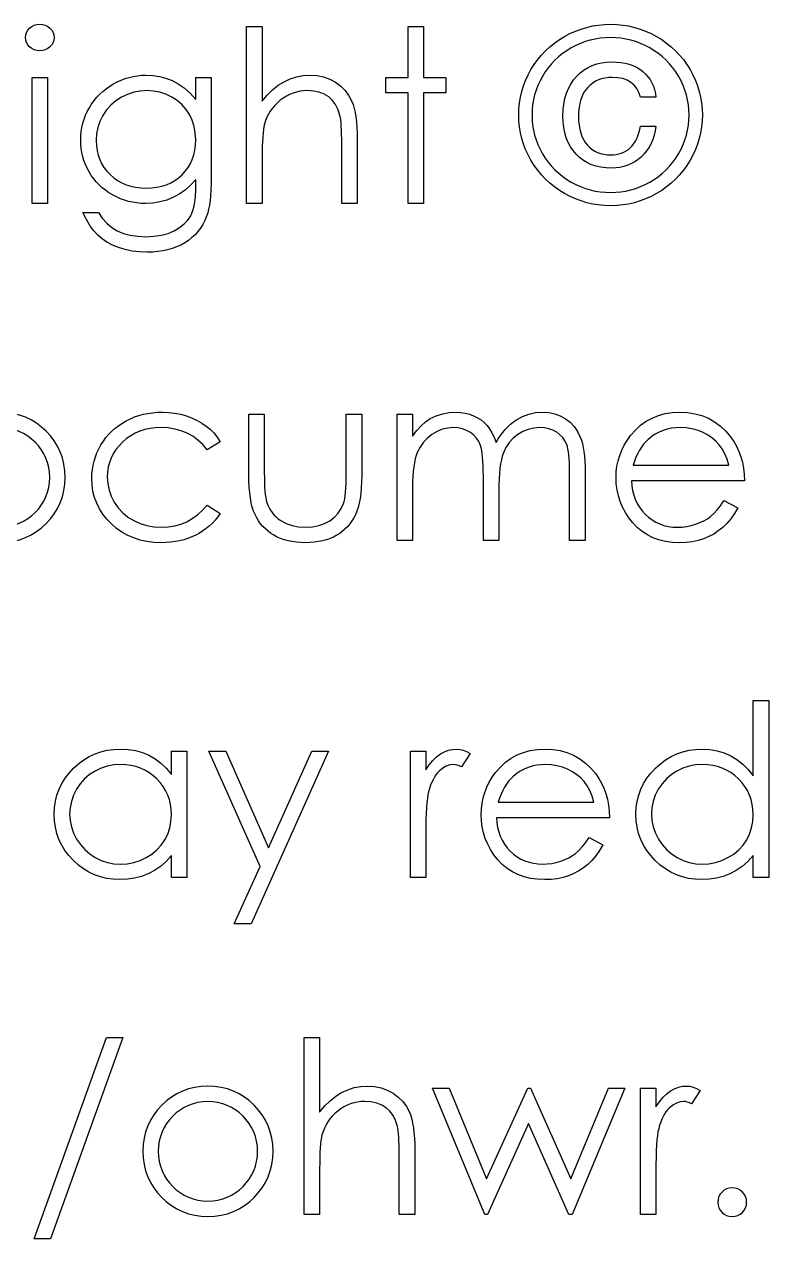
# Model space of a CAD drawing. Header units: millimetres. Extents: x -53 to 240, y 0 to 133.
# Drawn here: x -38.91 to -23.81, y 108.33 to 132.96 of the extents above; entities that cross this region are included whole.
import ezdxf

# ---------------------------------------------------------------- set-up
doc = ezdxf.new("R2010")
doc.units = ezdxf.units.MM

msp = doc.modelspace()

# ---------------------------------------------------------------- linework, layer by layer
at = {"color": 7, "linetype": 'Continuous', "flags": 128}
for points in [[(-38.593, 132.959), (-38.534, 132.954), (-38.481, 132.939), (-38.431, 132.914), (-38.386, 132.88), (-38.348, 132.838), (-38.321, 132.792), (-38.305, 132.742), (-38.3, 132.688), (-38.3, 132.688), (-38.305, 132.636), (-38.321, 132.587), (-38.348, 132.541), (-38.386, 132.5), (-38.431, 132.465), (-38.481, 132.44), (-38.534, 132.425), (-38.593, 132.42), (-38.593, 132.42), (-38.65, 132.425), (-38.703, 132.44), (-38.753, 132.465), (-38.797, 132.5), (-38.835, 132.541), (-38.861, 132.587), (-38.877, 132.636), (-38.883, 132.688), (-38.883, 132.688), (-38.877, 132.742), (-38.861, 132.792), (-38.835, 132.838), (-38.797, 132.88), (-38.753, 132.914), (-38.703, 132.939), (-38.65, 132.954), (-38.593, 132.959)], [(-34.396, 132.914), (-34.082, 132.914), (-34.082, 132.914), (-34.082, 131.399), (-34.082, 131.399), (-33.978, 131.523), (-33.869, 131.63), (-33.755, 131.721), (-33.636, 131.795), (-33.512, 131.853), (-33.382, 131.894), (-33.248, 131.918), (-33.109, 131.927), (-33.109, 131.927), (-32.967, 131.918), (-32.834, 131.891), (-32.709, 131.846), (-32.592, 131.782), (-32.487, 131.704), (-32.396, 131.613), (-32.32, 131.51), (-32.259, 131.394), (-32.234, 131.329), (-32.212, 131.254), (-32.194, 131.172), (-32.179, 131.081), (-32.168, 130.981), (-32.159, 130.873), (-32.154, 130.756), (-32.152, 130.63), (-32.152, 130.63), (-32.152, 129.324), (-32.152, 129.324), (-32.466, 129.324), (-32.466, 129.324), (-32.466, 130.527), (-32.466, 130.527), (-32.467, 130.632), (-32.468, 130.727), (-32.471, 130.813), (-32.475, 130.891), (-32.48, 130.959), (-32.487, 131.018), (-32.494, 131.069), (-32.503, 131.109), (-32.503, 131.109), (-32.541, 131.227), (-32.591, 131.33), (-32.654, 131.416), (-32.731, 131.487), (-32.82, 131.542), (-32.921, 131.581), (-33.036, 131.605), (-33.164, 131.613), (-33.164, 131.613), (-33.24, 131.61), (-33.313, 131.601), (-33.385, 131.585), (-33.455, 131.564), (-33.523, 131.536), (-33.588, 131.503), (-33.652, 131.463), (-33.714, 131.418), (-33.772, 131.367), (-33.824, 131.315), (-33.872, 131.259), (-33.915, 131.2), (-33.952, 131.138), (-33.984, 131.074), (-34.012, 131.006), (-34.033, 130.935), (-34.033, 130.935), (-34.045, 130.884), (-34.054, 130.823), (-34.063, 130.752), (-34.07, 130.671), (-34.075, 130.581), (-34.079, 130.48), (-34.081, 130.37), (-34.082, 130.249), (-34.082, 130.249), (-34.082, 129.324), (-34.082, 129.324), (-34.396, 129.324), (-34.396, 129.324), (-34.396, 132.914)], [(-31.12, 132.914), (-30.806, 132.914), (-30.806, 132.914), (-30.806, 131.882), (-30.806, 131.882), (-30.357, 131.882), (-30.357, 131.882), (-30.357, 131.568), (-30.357, 131.568), (-30.806, 131.568), (-30.806, 131.568), (-30.806, 129.324), (-30.806, 129.324), (-31.12, 129.324), (-31.12, 129.324), (-31.12, 131.568), (-31.12, 131.568), (-31.569, 131.568), (-31.569, 131.568), (-31.569, 131.882), (-31.569, 131.882), (-31.12, 131.882), (-31.12, 131.882), (-31.12, 132.914)], [(-25.152, 131.121), (-25.156, 130.998), (-25.168, 130.877), (-25.187, 130.759), (-25.215, 130.642), (-25.25, 130.529), (-25.292, 130.417), (-25.343, 130.307), (-25.401, 130.2), (-25.466, 130.096), (-25.537, 129.999), (-25.614, 129.906), (-25.696, 129.819), (-25.784, 129.738), (-25.878, 129.662), (-25.977, 129.591), (-26.083, 129.527), (-26.192, 129.469), (-26.303, 129.419), (-26.416, 129.376), (-26.531, 129.341), (-26.649, 129.314), (-26.768, 129.295), (-26.89, 129.284), (-27.013, 129.279), (-27.013, 129.279), (-27.136, 129.284), (-27.258, 129.295), (-27.378, 129.314), (-27.495, 129.341), (-27.61, 129.376), (-27.724, 129.419), (-27.835, 129.469), (-27.945, 129.527), (-28.051, 129.591), (-28.15, 129.662), (-28.244, 129.738), (-28.332, 129.819), (-28.415, 129.906), (-28.492, 129.999), (-28.562, 130.097), (-28.628, 130.201), (-28.686, 130.309), (-28.736, 130.418), (-28.779, 130.53), (-28.814, 130.644), (-28.841, 130.76), (-28.861, 130.878), (-28.872, 130.999), (-28.877, 131.121), (-28.877, 131.121), (-28.872, 131.243), (-28.861, 131.363), (-28.841, 131.481), (-28.814, 131.597), (-28.779, 131.711), (-28.736, 131.822), (-28.686, 131.932), (-28.628, 132.04), (-28.562, 132.144), (-28.492, 132.242), (-28.415, 132.334), (-28.332, 132.421), (-28.245, 132.502), (-28.151, 132.578), (-28.051, 132.648), (-27.946, 132.712), (-27.837, 132.77), (-27.725, 132.82), (-27.612, 132.863), (-27.497, 132.897), (-27.379, 132.925), (-27.259, 132.943), (-27.137, 132.955), (-27.013, 132.959), (-27.013, 132.959), (-26.89, 132.955), (-26.768, 132.943), (-26.649, 132.925), (-26.531, 132.897), (-26.416, 132.863), (-26.303, 132.82), (-26.192, 132.77), (-26.083, 132.712), (-25.977, 132.648), (-25.878, 132.578), (-25.784, 132.502), (-25.696, 132.421), (-25.614, 132.334), (-25.537, 132.242), (-25.466, 132.144), (-25.401, 132.04), (-25.343, 131.932), (-25.292, 131.822), (-25.25, 131.711), (-25.215, 131.597), (-25.187, 131.481), (-25.168, 131.363), (-25.156, 131.243), (-25.152, 131.121)], [(-25.421, 131.119), (-25.425, 131.224), (-25.435, 131.327), (-25.452, 131.428), (-25.475, 131.527), (-25.505, 131.624), (-25.541, 131.719), (-25.585, 131.813), (-25.635, 131.904), (-25.69, 131.993), (-25.751, 132.076), (-25.816, 132.155), (-25.887, 132.23), (-25.962, 132.299), (-26.042, 132.364), (-26.127, 132.423), (-26.217, 132.479), (-26.31, 132.528), (-26.406, 132.571), (-26.503, 132.607), (-26.601, 132.637), (-26.702, 132.66), (-26.805, 132.676), (-26.909, 132.686), (-27.016, 132.69), (-27.016, 132.69), (-27.122, 132.686), (-27.225, 132.676), (-27.328, 132.66), (-27.428, 132.637), (-27.526, 132.607), (-27.623, 132.571), (-27.718, 132.528), (-27.812, 132.479), (-27.901, 132.423), (-27.987, 132.364), (-28.067, 132.298), (-28.142, 132.229), (-28.213, 132.155), (-28.278, 132.076), (-28.339, 131.992), (-28.394, 131.903), (-28.444, 131.811), (-28.487, 131.718), (-28.524, 131.623), (-28.554, 131.525), (-28.577, 131.426), (-28.594, 131.326), (-28.604, 131.224), (-28.607, 131.119), (-28.607, 131.119), (-28.604, 131.015), (-28.594, 130.912), (-28.577, 130.811), (-28.554, 130.712), (-28.524, 130.614), (-28.487, 130.518), (-28.444, 130.424), (-28.394, 130.333), (-28.338, 130.244), (-28.278, 130.16), (-28.212, 130.082), (-28.142, 130.007), (-28.066, 129.938), (-27.985, 129.873), (-27.901, 129.813), (-27.81, 129.758), (-27.717, 129.709), (-27.622, 129.666), (-27.524, 129.631), (-27.425, 129.601), (-27.325, 129.578), (-27.223, 129.562), (-27.119, 129.552), (-27.013, 129.549), (-27.013, 129.549), (-26.907, 129.552), (-26.803, 129.562), (-26.701, 129.578), (-26.601, 129.601), (-26.503, 129.631), (-26.406, 129.666), (-26.31, 129.709), (-26.217, 129.758), (-26.127, 129.813), (-26.042, 129.873), (-25.962, 129.938), (-25.887, 130.007), (-25.816, 130.082), (-25.751, 130.16), (-25.69, 130.244), (-25.635, 130.333), (-25.585, 130.424), (-25.541, 130.518), (-25.505, 130.614), (-25.475, 130.712), (-25.452, 130.811), (-25.435, 130.912), (-25.425, 131.015), (-25.421, 131.119)], [(-26.094, 131.478), (-26.409, 131.478), (-26.409, 131.478), (-26.44, 131.573), (-26.482, 131.655), (-26.537, 131.724), (-26.602, 131.781), (-26.679, 131.825), (-26.768, 131.857), (-26.869, 131.876), (-26.981, 131.882), (-26.981, 131.882), (-27.056, 131.878), (-27.128, 131.869), (-27.195, 131.853), (-27.26, 131.832), (-27.32, 131.803), (-27.376, 131.768), (-27.429, 131.727), (-27.478, 131.679), (-27.522, 131.626), (-27.56, 131.566), (-27.592, 131.502), (-27.618, 131.431), (-27.638, 131.354), (-27.653, 131.271), (-27.662, 131.183), (-27.665, 131.089), (-27.665, 131.089), (-27.662, 130.997), (-27.654, 130.91), (-27.64, 130.83), (-27.62, 130.755), (-27.595, 130.684), (-27.563, 130.621), (-27.527, 130.562), (-27.485, 130.51), (-27.438, 130.464), (-27.388, 130.423), (-27.334, 130.389), (-27.277, 130.361), (-27.217, 130.34), (-27.153, 130.324), (-27.086, 130.314), (-27.015, 130.311), (-27.015, 130.311), (-26.955, 130.314), (-26.899, 130.321), (-26.844, 130.332), (-26.792, 130.348), (-26.743, 130.368), (-26.697, 130.394), (-26.653, 130.423), (-26.612, 130.457), (-26.574, 130.496), (-26.54, 130.539), (-26.509, 130.587), (-26.482, 130.64), (-26.458, 130.696), (-26.438, 130.758), (-26.421, 130.824), (-26.409, 130.895), (-26.409, 130.895), (-26.094, 130.895), (-26.094, 130.895), (-26.109, 130.799), (-26.13, 130.71), (-26.157, 130.624), (-26.191, 130.544), (-26.231, 130.469), (-26.277, 130.398), (-26.329, 130.333), (-26.388, 130.273), (-26.452, 130.219), (-26.519, 130.172), (-26.59, 130.133), (-26.665, 130.1), (-26.742, 130.075), (-26.823, 130.057), (-26.908, 130.046), (-26.995, 130.042), (-26.995, 130.042), (-27.105, 130.046), (-27.208, 130.06), (-27.306, 130.082), (-27.399, 130.112), (-27.485, 130.152), (-27.566, 130.199), (-27.641, 130.256), (-27.711, 130.322), (-27.774, 130.396), (-27.828, 130.476), (-27.875, 130.562), (-27.912, 130.656), (-27.941, 130.755), (-27.962, 130.863), (-27.975, 130.976), (-27.979, 131.096), (-27.979, 131.096), (-27.975, 131.222), (-27.962, 131.341), (-27.94, 131.454), (-27.91, 131.559), (-27.87, 131.656), (-27.823, 131.747), (-27.766, 131.83), (-27.701, 131.906), (-27.629, 131.974), (-27.552, 132.033), (-27.47, 132.083), (-27.384, 132.124), (-27.293, 132.155), (-27.198, 132.178), (-27.098, 132.192), (-26.993, 132.196), (-26.993, 132.196), (-26.897, 132.193), (-26.805, 132.184), (-26.718, 132.169), (-26.636, 132.147), (-26.56, 132.12), (-26.489, 132.086), (-26.422, 132.046), (-26.36, 132), (-26.304, 131.95), (-26.255, 131.895), (-26.212, 131.836), (-26.175, 131.773), (-26.146, 131.705), (-26.122, 131.634), (-26.105, 131.558), (-26.094, 131.478)], [(-38.748, 131.882), (-38.434, 131.882), (-38.434, 131.882), (-38.434, 129.324), (-38.434, 129.324), (-38.748, 129.324), (-38.748, 129.324), (-38.748, 131.882)], [(-35.428, 131.882), (-35.114, 131.882), (-35.114, 131.882), (-35.114, 129.852), (-35.114, 129.852), (-35.115, 129.723), (-35.119, 129.602), (-35.127, 129.49), (-35.137, 129.388), (-35.15, 129.294), (-35.166, 129.21), (-35.185, 129.134), (-35.207, 129.068), (-35.207, 129.068), (-35.242, 128.982), (-35.283, 128.902), (-35.329, 128.827), (-35.382, 128.757), (-35.44, 128.692), (-35.504, 128.632), (-35.574, 128.576), (-35.651, 128.526), (-35.731, 128.482), (-35.816, 128.444), (-35.905, 128.411), (-35.999, 128.385), (-36.095, 128.364), (-36.196, 128.349), (-36.301, 128.34), (-36.41, 128.337), (-36.41, 128.337), (-36.569, 128.343), (-36.719, 128.361), (-36.861, 128.39), (-36.995, 128.431), (-37.118, 128.482), (-37.23, 128.541), (-37.329, 128.608), (-37.416, 128.683), (-37.496, 128.771), (-37.573, 128.877), (-37.646, 129.002), (-37.716, 129.145), (-37.716, 129.145), (-37.402, 129.145), (-37.402, 129.145), (-37.323, 129.027), (-37.233, 128.926), (-37.132, 128.841), (-37.02, 128.772), (-36.896, 128.719), (-36.758, 128.681), (-36.606, 128.659), (-36.44, 128.651), (-36.44, 128.651), (-36.276, 128.659), (-36.125, 128.681), (-35.988, 128.719), (-35.864, 128.772), (-35.755, 128.836), (-35.662, 128.909), (-35.587, 128.988), (-35.528, 129.076), (-35.504, 129.126), (-35.484, 129.183), (-35.467, 129.247), (-35.453, 129.319), (-35.442, 129.399), (-35.434, 129.486), (-35.429, 129.58), (-35.428, 129.682), (-35.428, 129.682), (-35.428, 129.814), (-35.428, 129.814), (-35.526, 129.703), (-35.634, 129.605), (-35.752, 129.521), (-35.881, 129.451), (-36.017, 129.395), (-36.158, 129.356), (-36.301, 129.332), (-36.45, 129.324), (-36.45, 129.324), (-36.538, 129.327), (-36.624, 129.336), (-36.709, 129.349), (-36.792, 129.368), (-36.874, 129.392), (-36.955, 129.422), (-37.035, 129.458), (-37.113, 129.498), (-37.188, 129.544), (-37.258, 129.593), (-37.325, 129.645), (-37.387, 129.702), (-37.445, 129.763), (-37.498, 129.826), (-37.547, 129.894), (-37.592, 129.966), (-37.631, 130.04), (-37.666, 130.117), (-37.695, 130.194), (-37.719, 130.274), (-37.737, 130.356), (-37.751, 130.439), (-37.758, 130.525), (-37.761, 130.612), (-37.761, 130.612), (-37.758, 130.698), (-37.75, 130.785), (-37.737, 130.869), (-37.717, 130.952), (-37.692, 131.033), (-37.662, 131.113), (-37.627, 131.191), (-37.585, 131.268), (-37.539, 131.342), (-37.488, 131.412), (-37.434, 131.478), (-37.375, 131.541), (-37.312, 131.599), (-37.244, 131.653), (-37.173, 131.703), (-37.097, 131.749), (-37.019, 131.791), (-36.939, 131.827), (-36.859, 131.857), (-36.777, 131.883), (-36.695, 131.902), (-36.611, 131.916), (-36.526, 131.924), (-36.44, 131.927), (-36.44, 131.927), (-36.299, 131.92), (-36.163, 131.9), (-36.032, 131.866), (-35.906, 131.818), (-35.783, 131.754), (-35.662, 131.668), (-35.544, 131.562), (-35.428, 131.435), (-35.428, 131.435), (-35.428, 131.882)], [(-36.415, 131.613), (-36.552, 131.604), (-36.685, 131.579), (-36.812, 131.538), (-36.935, 131.479), (-37.048, 131.406), (-37.148, 131.32), (-37.236, 131.221), (-37.311, 131.109), (-37.371, 130.989), (-37.413, 130.864), (-37.439, 130.734), (-37.447, 130.599), (-37.447, 130.599), (-37.443, 130.497), (-37.43, 130.4), (-37.407, 130.307), (-37.376, 130.219), (-37.337, 130.135), (-37.289, 130.056), (-37.231, 129.981), (-37.165, 129.91), (-37.092, 129.847), (-37.014, 129.791), (-36.93, 129.745), (-36.841, 129.706), (-36.747, 129.677), (-36.648, 129.655), (-36.543, 129.643), (-36.434, 129.638), (-36.434, 129.638), (-36.323, 129.643), (-36.218, 129.655), (-36.118, 129.676), (-36.024, 129.706), (-35.936, 129.744), (-35.853, 129.791), (-35.776, 129.845), (-35.704, 129.908), (-35.64, 129.978), (-35.583, 130.054), (-35.536, 130.135), (-35.497, 130.22), (-35.466, 130.311), (-35.445, 130.408), (-35.432, 130.51), (-35.428, 130.617), (-35.428, 130.617), (-35.436, 130.757), (-35.459, 130.888), (-35.499, 131.012), (-35.555, 131.128), (-35.625, 131.234), (-35.708, 131.329), (-35.804, 131.412), (-35.914, 131.482), (-36.033, 131.539), (-36.156, 131.581), (-36.283, 131.604), (-36.415, 131.613)], [(-34.934, 124.494), (-35.197, 124.331), (-35.197, 124.331), (-35.286, 124.436), (-35.384, 124.527), (-35.488, 124.604), (-35.6, 124.667), (-35.721, 124.716), (-35.849, 124.751), (-35.985, 124.772), (-36.128, 124.779), (-36.128, 124.779), (-36.243, 124.775), (-36.354, 124.761), (-36.459, 124.738), (-36.559, 124.707), (-36.655, 124.665), (-36.745, 124.615), (-36.831, 124.556), (-36.911, 124.487), (-36.984, 124.412), (-37.047, 124.333), (-37.101, 124.25), (-37.145, 124.163), (-37.179, 124.073), (-37.203, 123.978), (-37.218, 123.879), (-37.223, 123.777), (-37.223, 123.777), (-37.214, 123.643), (-37.187, 123.513), (-37.142, 123.387), (-37.08, 123.265), (-37.001, 123.152), (-36.909, 123.052), (-36.805, 122.966), (-36.686, 122.893), (-36.557, 122.835), (-36.421, 122.793), (-36.278, 122.769), (-36.126, 122.76), (-36.126, 122.76), (-35.987, 122.767), (-35.855, 122.788), (-35.729, 122.823), (-35.609, 122.872), (-35.497, 122.935), (-35.391, 123.013), (-35.29, 123.104), (-35.197, 123.209), (-35.197, 123.209), (-34.934, 123.036), (-34.934, 123.036), (-34.982, 122.968), (-35.034, 122.904), (-35.09, 122.844), (-35.149, 122.788), (-35.213, 122.735), (-35.281, 122.687), (-35.352, 122.642), (-35.427, 122.601), (-35.506, 122.565), (-35.587, 122.533), (-35.67, 122.506), (-35.757, 122.485), (-35.846, 122.468), (-35.939, 122.456), (-36.034, 122.448), (-36.131, 122.446), (-36.131, 122.446), (-36.28, 122.452), (-36.421, 122.47), (-36.557, 122.499), (-36.686, 122.541), (-36.808, 122.594), (-36.925, 122.659), (-37.034, 122.736), (-37.137, 122.825), (-37.231, 122.923), (-37.312, 123.026), (-37.38, 123.133), (-37.437, 123.246), (-37.481, 123.365), (-37.512, 123.487), (-37.53, 123.616), (-37.537, 123.749), (-37.537, 123.749), (-37.534, 123.839), (-37.525, 123.928), (-37.511, 124.016), (-37.49, 124.101), (-37.464, 124.186), (-37.432, 124.268), (-37.394, 124.349), (-37.35, 124.428), (-37.301, 124.505), (-37.248, 124.576), (-37.19, 124.644), (-37.128, 124.707), (-37.062, 124.766), (-36.991, 124.821), (-36.916, 124.871), (-36.836, 124.918), (-36.754, 124.959), (-36.668, 124.995), (-36.58, 125.025), (-36.49, 125.049), (-36.397, 125.069), (-36.303, 125.082), (-36.205, 125.091), (-36.105, 125.094), (-36.105, 125.094), (-35.98, 125.089), (-35.856, 125.074), (-35.734, 125.05), (-35.615, 125.016), (-35.501, 124.974), (-35.396, 124.926), (-35.301, 124.872), (-35.214, 124.812), (-35.135, 124.746), (-35.062, 124.671), (-34.995, 124.587), (-34.934, 124.494)], [(-34.351, 125.049), (-34.037, 125.049), (-34.037, 125.049), (-34.037, 123.862), (-34.037, 123.862), (-34.036, 123.758), (-34.034, 123.663), (-34.03, 123.575), (-34.024, 123.496), (-34.017, 123.426), (-34.009, 123.363), (-33.999, 123.31), (-33.987, 123.264), (-33.987, 123.264), (-33.966, 123.208), (-33.941, 123.154), (-33.912, 123.103), (-33.879, 123.055), (-33.841, 123.01), (-33.799, 122.969), (-33.754, 122.931), (-33.703, 122.896), (-33.593, 122.837), (-33.472, 122.794), (-33.342, 122.769), (-33.202, 122.76), (-33.202, 122.76), (-33.062, 122.769), (-32.933, 122.793), (-32.815, 122.835), (-32.708, 122.892), (-32.615, 122.963), (-32.537, 123.045), (-32.475, 123.137), (-32.428, 123.239), (-32.428, 123.239), (-32.417, 123.281), (-32.406, 123.333), (-32.397, 123.395), (-32.389, 123.468), (-32.384, 123.552), (-32.38, 123.645), (-32.377, 123.749), (-32.377, 123.862), (-32.377, 123.862), (-32.377, 125.049), (-32.377, 125.049), (-32.062, 125.049), (-32.062, 125.049), (-32.062, 123.803), (-32.062, 123.803), (-32.065, 123.677), (-32.07, 123.557), (-32.08, 123.446), (-32.094, 123.344), (-32.112, 123.248), (-32.133, 123.162), (-32.159, 123.083), (-32.189, 123.013), (-32.222, 122.948), (-32.259, 122.887), (-32.302, 122.83), (-32.346, 122.776), (-32.396, 122.725), (-32.449, 122.679), (-32.507, 122.635), (-32.569, 122.596), (-32.634, 122.561), (-32.703, 122.53), (-32.777, 122.505), (-32.854, 122.484), (-32.936, 122.467), (-33.022, 122.455), (-33.111, 122.448), (-33.205, 122.446), (-33.205, 122.446), (-33.298, 122.448), (-33.388, 122.455), (-33.473, 122.467), (-33.555, 122.484), (-33.633, 122.505), (-33.707, 122.53), (-33.777, 122.561), (-33.843, 122.596), (-33.904, 122.635), (-33.962, 122.679), (-34.016, 122.726), (-34.066, 122.776), (-34.112, 122.831), (-34.153, 122.889), (-34.191, 122.951), (-34.225, 123.016), (-34.254, 123.088), (-34.28, 123.168), (-34.302, 123.257), (-34.319, 123.353), (-34.333, 123.459), (-34.343, 123.573), (-34.349, 123.695), (-34.351, 123.827), (-34.351, 123.827), (-34.351, 125.049)], [(-31.344, 125.049), (-31.03, 125.049), (-31.03, 125.049), (-31.03, 124.604), (-31.03, 124.604), (-30.943, 124.719), (-30.855, 124.817), (-30.766, 124.899), (-30.676, 124.964), (-30.676, 124.964), (-30.549, 125.021), (-30.418, 125.061), (-30.285, 125.085), (-30.148, 125.094), (-30.148, 125.094), (-30.056, 125.089), (-29.966, 125.075), (-29.878, 125.052), (-29.794, 125.02), (-29.713, 124.98), (-29.641, 124.934), (-29.576, 124.882), (-29.519, 124.824), (-29.468, 124.757), (-29.419, 124.676), (-29.375, 124.583), (-29.334, 124.476), (-29.334, 124.476), (-29.292, 124.549), (-29.247, 124.618), (-29.2, 124.683), (-29.15, 124.742), (-29.097, 124.798), (-29.043, 124.848), (-28.985, 124.894), (-28.925, 124.936), (-28.8, 125.004), (-28.67, 125.054), (-28.536, 125.084), (-28.396, 125.094), (-28.396, 125.094), (-28.268, 125.085), (-28.147, 125.061), (-28.034, 125.019), (-27.929, 124.96), (-27.835, 124.887), (-27.753, 124.801), (-27.684, 124.702), (-27.629, 124.589), (-27.605, 124.526), (-27.586, 124.456), (-27.569, 124.378), (-27.555, 124.292), (-27.544, 124.2), (-27.537, 124.099), (-27.532, 123.991), (-27.53, 123.876), (-27.53, 123.876), (-27.53, 122.491), (-27.53, 122.491), (-27.844, 122.491), (-27.844, 122.491), (-27.844, 123.878), (-27.844, 123.878), (-27.845, 123.976), (-27.848, 124.066), (-27.853, 124.148), (-27.859, 124.223), (-27.868, 124.289), (-27.878, 124.347), (-27.89, 124.397), (-27.904, 124.439), (-27.939, 124.512), (-27.985, 124.578), (-28.041, 124.636), (-28.107, 124.686), (-28.182, 124.727), (-28.265, 124.756), (-28.354, 124.774), (-28.451, 124.779), (-28.451, 124.779), (-28.569, 124.771), (-28.682, 124.744), (-28.791, 124.701), (-28.894, 124.639), (-28.988, 124.563), (-29.068, 124.476), (-29.135, 124.376), (-29.188, 124.266), (-29.21, 124.202), (-29.229, 124.129), (-29.244, 124.047), (-29.257, 123.954), (-29.267, 123.852), (-29.275, 123.74), (-29.279, 123.618), (-29.28, 123.486), (-29.28, 123.486), (-29.28, 122.491), (-29.28, 122.491), (-29.594, 122.491), (-29.594, 122.491), (-29.594, 123.792), (-29.594, 123.792), (-29.595, 123.902), (-29.598, 124.003), (-29.603, 124.095), (-29.609, 124.178), (-29.618, 124.251), (-29.627, 124.315), (-29.639, 124.371), (-29.653, 124.416), (-29.688, 124.495), (-29.733, 124.565), (-29.79, 124.627), (-29.857, 124.68), (-29.933, 124.723), (-30.017, 124.755), (-30.106, 124.773), (-30.203, 124.779), (-30.203, 124.779), (-30.317, 124.771), (-30.427, 124.745), (-30.533, 124.702), (-30.636, 124.643), (-30.73, 124.568), (-30.811, 124.482), (-30.879, 124.385), (-30.934, 124.275), (-30.956, 124.213), (-30.976, 124.144), (-30.993, 124.067), (-31.006, 123.982), (-31.017, 123.89), (-31.024, 123.79), (-31.029, 123.683), (-31.03, 123.567), (-31.03, 123.567), (-31.03, 122.491), (-31.03, 122.491), (-31.344, 122.491), (-31.344, 122.491), (-31.344, 125.049)], [(-24.713, 123.299), (-24.434, 123.152), (-24.434, 123.152), (-24.503, 123.035), (-24.577, 122.93), (-24.655, 122.836), (-24.739, 122.755), (-24.828, 122.684), (-24.922, 122.622), (-25.022, 122.569), (-25.128, 122.525), (-25.239, 122.49), (-25.358, 122.466), (-25.483, 122.451), (-25.616, 122.446), (-25.616, 122.446), (-25.763, 122.452), (-25.902, 122.471), (-26.032, 122.503), (-26.155, 122.547), (-26.268, 122.604), (-26.374, 122.673), (-26.472, 122.755), (-26.561, 122.85), (-26.641, 122.952), (-26.711, 123.058), (-26.769, 123.168), (-26.817, 123.28), (-26.855, 123.396), (-26.881, 123.515), (-26.897, 123.637), (-26.902, 123.763), (-26.902, 123.763), (-26.897, 123.881), (-26.884, 123.996), (-26.861, 124.107), (-26.829, 124.216), (-26.787, 124.321), (-26.737, 124.423), (-26.676, 124.521), (-26.608, 124.617), (-26.608, 124.617), (-26.51, 124.728), (-26.405, 124.826), (-26.292, 124.907), (-26.171, 124.974), (-26.042, 125.026), (-25.905, 125.064), (-25.761, 125.086), (-25.608, 125.094), (-25.608, 125.094), (-25.451, 125.086), (-25.302, 125.062), (-25.161, 125.023), (-25.028, 124.968), (-24.903, 124.897), (-24.787, 124.81), (-24.678, 124.708), (-24.578, 124.59), (-24.578, 124.59), (-24.513, 124.498), (-24.458, 124.402), (-24.41, 124.298), (-24.372, 124.19), (-24.341, 124.077), (-24.319, 123.958), (-24.305, 123.833), (-24.3, 123.703), (-24.3, 123.703), (-26.588, 123.703), (-26.588, 123.703), (-26.582, 123.602), (-26.568, 123.505), (-26.545, 123.413), (-26.514, 123.326), (-26.477, 123.244), (-26.43, 123.166), (-26.376, 123.093), (-26.313, 123.025), (-26.245, 122.963), (-26.172, 122.909), (-26.096, 122.863), (-26.015, 122.826), (-25.931, 122.797), (-25.843, 122.777), (-25.751, 122.764), (-25.655, 122.76), (-25.655, 122.76), (-25.561, 122.764), (-25.469, 122.775), (-25.378, 122.794), (-25.288, 122.82), (-25.202, 122.852), (-25.123, 122.89), (-25.051, 122.932), (-24.985, 122.979), (-24.921, 123.036), (-24.854, 123.109), (-24.785, 123.196), (-24.713, 123.299)], [(-24.614, 124.017), (-24.651, 124.141), (-24.696, 124.251), (-24.749, 124.349), (-24.809, 124.433), (-24.878, 124.507), (-24.958, 124.574), (-25.048, 124.633), (-25.148, 124.684), (-25.255, 124.726), (-25.365, 124.756), (-25.477, 124.774), (-25.592, 124.779), (-25.592, 124.779), (-25.686, 124.776), (-25.777, 124.765), (-25.865, 124.746), (-25.948, 124.72), (-26.029, 124.685), (-26.106, 124.645), (-26.18, 124.596), (-26.251, 124.54), (-26.251, 124.54), (-26.3, 124.493), (-26.345, 124.441), (-26.388, 124.385), (-26.428, 124.322), (-26.464, 124.254), (-26.498, 124.18), (-26.528, 124.101), (-26.555, 124.017), (-26.555, 124.017), (-24.614, 124.017)], [(-23.806, 119.247), (-23.806, 115.658), (-23.806, 115.658), (-24.12, 115.658), (-24.12, 115.658), (-24.12, 116.1), (-24.12, 116.1), (-24.229, 115.982), (-24.343, 115.881), (-24.465, 115.797), (-24.593, 115.73), (-24.727, 115.679), (-24.866, 115.642), (-25.013, 115.62), (-25.165, 115.613), (-25.165, 115.613), (-25.3, 115.619), (-25.431, 115.637), (-25.556, 115.667), (-25.677, 115.71), (-25.792, 115.764), (-25.902, 115.831), (-26.008, 115.909), (-26.108, 116), (-26.2, 116.1), (-26.279, 116.205), (-26.345, 116.315), (-26.401, 116.43), (-26.444, 116.551), (-26.474, 116.676), (-26.492, 116.807), (-26.498, 116.943), (-26.498, 116.943), (-26.492, 117.077), (-26.474, 117.206), (-26.443, 117.329), (-26.399, 117.448), (-26.344, 117.562), (-26.277, 117.671), (-26.197, 117.775), (-26.104, 117.874), (-26.003, 117.964), (-25.897, 118.043), (-25.786, 118.109), (-25.67, 118.163), (-25.548, 118.206), (-25.422, 118.236), (-25.291, 118.254), (-25.155, 118.26), (-25.155, 118.26), (-24.999, 118.252), (-24.85, 118.227), (-24.709, 118.184), (-24.576, 118.125), (-24.45, 118.049), (-24.332, 117.957), (-24.222, 117.847), (-24.12, 117.72), (-24.12, 117.72), (-24.12, 119.247), (-24.12, 119.247), (-23.806, 119.247)], [(-35.607, 118.215), (-35.607, 115.658), (-35.607, 115.658), (-35.921, 115.658), (-35.921, 115.658), (-35.921, 116.1), (-35.921, 116.1), (-36.03, 115.982), (-36.144, 115.881), (-36.266, 115.797), (-36.394, 115.73), (-36.528, 115.679), (-36.667, 115.642), (-36.814, 115.62), (-36.966, 115.613), (-36.966, 115.613), (-37.101, 115.619), (-37.232, 115.637), (-37.357, 115.667), (-37.478, 115.71), (-37.593, 115.764), (-37.704, 115.831), (-37.809, 115.909), (-37.909, 116), (-38.001, 116.1), (-38.08, 116.205), (-38.147, 116.315), (-38.202, 116.43), (-38.245, 116.551), (-38.275, 116.676), (-38.293, 116.807), (-38.3, 116.943), (-38.3, 116.943), (-38.293, 117.077), (-38.275, 117.206), (-38.244, 117.329), (-38.201, 117.448), (-38.145, 117.562), (-38.078, 117.671), (-37.998, 117.775), (-37.906, 117.874), (-37.805, 117.964), (-37.698, 118.043), (-37.587, 118.109), (-37.471, 118.163), (-37.35, 118.206), (-37.223, 118.236), (-37.092, 118.254), (-36.956, 118.26), (-36.956, 118.26), (-36.8, 118.252), (-36.651, 118.229), (-36.51, 118.19), (-36.377, 118.136), (-36.252, 118.065), (-36.133, 117.976), (-36.024, 117.868), (-35.921, 117.742), (-35.921, 117.742), (-35.921, 118.215), (-35.921, 118.215), (-35.607, 118.215)], [(-31.075, 118.215), (-30.761, 118.215), (-30.761, 118.215), (-30.761, 117.839), (-30.761, 117.839), (-30.69, 117.943), (-30.616, 118.031), (-30.541, 118.103), (-30.464, 118.161), (-30.385, 118.204), (-30.303, 118.236), (-30.221, 118.254), (-30.137, 118.26), (-30.137, 118.26), (-30.072, 118.255), (-30.005, 118.238), (-29.935, 118.211), (-29.864, 118.173), (-29.864, 118.173), (-30.036, 117.901), (-30.036, 117.901), (-30.082, 117.92), (-30.124, 117.935), (-30.162, 117.943), (-30.197, 117.946), (-30.197, 117.946), (-30.272, 117.938), (-30.346, 117.912), (-30.418, 117.87), (-30.49, 117.811), (-30.524, 117.776), (-30.556, 117.735), (-30.586, 117.69), (-30.614, 117.64), (-30.64, 117.586), (-30.664, 117.527), (-30.685, 117.463), (-30.705, 117.395), (-30.705, 117.395), (-30.718, 117.334), (-30.73, 117.259), (-30.739, 117.17), (-30.747, 117.067), (-30.753, 116.951), (-30.758, 116.82), (-30.76, 116.676), (-30.761, 116.517), (-30.761, 116.517), (-30.761, 115.658), (-30.761, 115.658), (-31.075, 115.658), (-31.075, 115.658), (-31.075, 118.215)], [(-27.45, 116.465), (-27.171, 116.319), (-27.171, 116.319), (-27.24, 116.202), (-27.314, 116.097), (-27.392, 116.003), (-27.476, 115.921), (-27.565, 115.85), (-27.659, 115.789), (-27.76, 115.735), (-27.865, 115.691), (-27.976, 115.657), (-28.095, 115.632), (-28.22, 115.618), (-28.353, 115.613), (-28.353, 115.613), (-28.5, 115.619), (-28.639, 115.638), (-28.769, 115.67), (-28.892, 115.714), (-29.006, 115.771), (-29.111, 115.84), (-29.21, 115.922), (-29.299, 116.017), (-29.379, 116.119), (-29.448, 116.225), (-29.506, 116.334), (-29.554, 116.447), (-29.592, 116.563), (-29.618, 116.681), (-29.634, 116.804), (-29.639, 116.929), (-29.639, 116.929), (-29.634, 117.047), (-29.621, 117.162), (-29.598, 117.274), (-29.566, 117.382), (-29.524, 117.488), (-29.474, 117.589), (-29.414, 117.688), (-29.345, 117.783), (-29.345, 117.783), (-29.247, 117.895), (-29.142, 117.992), (-29.029, 118.074), (-28.908, 118.141), (-28.779, 118.193), (-28.642, 118.231), (-28.498, 118.252), (-28.345, 118.26), (-28.345, 118.26), (-28.188, 118.252), (-28.039, 118.229), (-27.898, 118.189), (-27.765, 118.135), (-27.64, 118.064), (-27.524, 117.977), (-27.415, 117.875), (-27.315, 117.757), (-27.315, 117.757), (-27.251, 117.665), (-27.195, 117.568), (-27.148, 117.465), (-27.109, 117.357), (-27.078, 117.244), (-27.056, 117.124), (-27.042, 117), (-27.037, 116.869), (-27.037, 116.869), (-29.325, 116.869), (-29.325, 116.869), (-29.319, 116.768), (-29.305, 116.671), (-29.282, 116.58), (-29.252, 116.493), (-29.214, 116.411), (-29.168, 116.333), (-29.113, 116.26), (-29.05, 116.191), (-28.982, 116.129), (-28.909, 116.076), (-28.833, 116.03), (-28.752, 115.993), (-28.668, 115.964), (-28.58, 115.944), (-28.488, 115.931), (-28.392, 115.927), (-28.392, 115.927), (-28.298, 115.93), (-28.206, 115.942), (-28.115, 115.961), (-28.025, 115.986), (-27.939, 116.019), (-27.86, 116.057), (-27.788, 116.099), (-27.722, 116.146), (-27.658, 116.202), (-27.591, 116.275), (-27.522, 116.362), (-27.45, 116.465)], [(-35.159, 118.215), (-34.82, 118.215), (-34.82, 118.215), (-33.954, 116.256), (-33.954, 116.256), (-33.075, 118.215), (-33.075, 118.215), (-32.736, 118.215), (-32.736, 118.215), (-34.306, 114.715), (-34.306, 114.715), (-34.645, 114.715), (-34.645, 114.715), (-34.124, 115.876), (-34.124, 115.876), (-35.159, 118.215)], [(-36.952, 117.946), (-37.089, 117.938), (-37.221, 117.913), (-37.347, 117.872), (-37.469, 117.814), (-37.581, 117.742), (-37.681, 117.656), (-37.77, 117.557), (-37.846, 117.444), (-37.907, 117.323), (-37.95, 117.199), (-37.977, 117.071), (-37.986, 116.94), (-37.986, 116.94), (-37.976, 116.81), (-37.95, 116.682), (-37.906, 116.557), (-37.845, 116.435), (-37.767, 116.322), (-37.679, 116.221), (-37.578, 116.134), (-37.465, 116.061), (-37.344, 116.002), (-37.218, 115.961), (-37.089, 115.935), (-36.955, 115.927), (-36.955, 115.927), (-36.819, 115.935), (-36.686, 115.96), (-36.558, 116.001), (-36.433, 116.059), (-36.318, 116.132), (-36.215, 116.216), (-36.128, 116.312), (-36.055, 116.419), (-35.996, 116.536), (-35.954, 116.661), (-35.93, 116.792), (-35.921, 116.931), (-35.921, 116.931), (-35.926, 117.037), (-35.94, 117.138), (-35.963, 117.236), (-35.996, 117.328), (-36.038, 117.417), (-36.089, 117.501), (-36.149, 117.58), (-36.219, 117.655), (-36.296, 117.723), (-36.376, 117.783), (-36.462, 117.833), (-36.551, 117.873), (-36.645, 117.905), (-36.743, 117.928), (-36.845, 117.942), (-36.952, 117.946)], [(-27.351, 117.183), (-27.388, 117.307), (-27.434, 117.418), (-27.486, 117.516), (-27.547, 117.6), (-27.615, 117.674), (-27.695, 117.741), (-27.785, 117.8), (-27.885, 117.851), (-27.992, 117.893), (-28.102, 117.922), (-28.214, 117.94), (-28.329, 117.946), (-28.329, 117.946), (-28.423, 117.943), (-28.514, 117.931), (-28.602, 117.912), (-28.685, 117.887), (-28.766, 117.852), (-28.844, 117.811), (-28.917, 117.762), (-28.988, 117.706), (-28.988, 117.706), (-29.037, 117.66), (-29.083, 117.608), (-29.125, 117.551), (-29.165, 117.489), (-29.201, 117.42), (-29.235, 117.347), (-29.265, 117.268), (-29.292, 117.183), (-29.292, 117.183), (-27.351, 117.183)], [(-25.151, 117.946), (-25.288, 117.938), (-25.42, 117.913), (-25.546, 117.872), (-25.668, 117.814), (-25.78, 117.742), (-25.88, 117.656), (-25.968, 117.557), (-26.045, 117.444), (-26.106, 117.323), (-26.149, 117.199), (-26.176, 117.071), (-26.184, 116.94), (-26.184, 116.94), (-26.175, 116.81), (-26.149, 116.682), (-26.105, 116.557), (-26.043, 116.435), (-25.966, 116.322), (-25.878, 116.221), (-25.777, 116.134), (-25.664, 116.061), (-25.543, 116.002), (-25.417, 115.961), (-25.287, 115.935), (-25.154, 115.927), (-25.154, 115.927), (-25.018, 115.935), (-24.885, 115.96), (-24.757, 116.001), (-24.632, 116.059), (-24.516, 116.132), (-24.414, 116.216), (-24.327, 116.312), (-24.253, 116.419), (-24.195, 116.536), (-24.153, 116.661), (-24.129, 116.792), (-24.12, 116.931), (-24.12, 116.931), (-24.125, 117.037), (-24.139, 117.138), (-24.162, 117.236), (-24.194, 117.328), (-24.237, 117.417), (-24.288, 117.501), (-24.348, 117.58), (-24.418, 117.655), (-24.495, 117.723), (-24.575, 117.783), (-24.661, 117.833), (-24.75, 117.873), (-24.844, 117.905), (-24.942, 117.928), (-25.044, 117.942), (-25.151, 117.946)], [(-36.909, 112.414), (-38.373, 108.331), (-38.373, 108.331), (-38.703, 108.331), (-38.703, 108.331), (-37.24, 112.414), (-37.24, 112.414), (-36.909, 112.414)], [(-33.229, 112.414), (-32.915, 112.414), (-32.915, 112.414), (-32.915, 110.899), (-32.915, 110.899), (-32.811, 111.023), (-32.702, 111.13), (-32.588, 111.221), (-32.469, 111.295), (-32.345, 111.353), (-32.215, 111.394), (-32.081, 111.418), (-31.942, 111.427), (-31.942, 111.427), (-31.8, 111.418), (-31.667, 111.391), (-31.542, 111.346), (-31.426, 111.282), (-31.321, 111.204), (-31.23, 111.113), (-31.154, 111.01), (-31.093, 110.894), (-31.068, 110.829), (-31.046, 110.754), (-31.028, 110.672), (-31.012, 110.581), (-31.001, 110.481), (-30.993, 110.373), (-30.987, 110.256), (-30.986, 110.13), (-30.986, 110.13), (-30.986, 108.824), (-30.986, 108.824), (-31.3, 108.824), (-31.3, 108.824), (-31.3, 110.027), (-31.3, 110.027), (-31.3, 110.132), (-31.302, 110.227), (-31.305, 110.313), (-31.309, 110.391), (-31.314, 110.459), (-31.32, 110.518), (-31.328, 110.569), (-31.336, 110.609), (-31.336, 110.609), (-31.374, 110.727), (-31.424, 110.83), (-31.488, 110.916), (-31.564, 110.987), (-31.653, 111.042), (-31.755, 111.081), (-31.87, 111.105), (-31.997, 111.113), (-31.997, 111.113), (-32.073, 111.11), (-32.147, 111.101), (-32.219, 111.085), (-32.288, 111.064), (-32.356, 111.036), (-32.421, 111.003), (-32.485, 110.963), (-32.547, 110.918), (-32.605, 110.867), (-32.658, 110.815), (-32.705, 110.759), (-32.748, 110.7), (-32.785, 110.638), (-32.818, 110.574), (-32.845, 110.506), (-32.867, 110.435), (-32.867, 110.435), (-32.878, 110.384), (-32.888, 110.323), (-32.896, 110.252), (-32.903, 110.171), (-32.908, 110.081), (-32.912, 109.98), (-32.914, 109.87), (-32.915, 109.749), (-32.915, 109.749), (-32.915, 108.824), (-32.915, 108.824), (-33.229, 108.824), (-33.229, 108.824), (-33.229, 112.414)], [(-30.627, 111.382), (-30.289, 111.382), (-30.289, 111.382), (-29.527, 109.542), (-29.527, 109.542), (-28.692, 111.382), (-28.692, 111.382), (-28.639, 111.382), (-28.639, 111.382), (-27.822, 109.542), (-27.822, 109.542), (-27.053, 111.382), (-27.053, 111.382), (-26.723, 111.382), (-26.723, 111.382), (-27.792, 108.824), (-27.792, 108.824), (-27.857, 108.824), (-27.857, 108.824), (-28.675, 110.664), (-28.675, 110.664), (-29.509, 108.824), (-29.509, 108.824), (-29.567, 108.824), (-29.567, 108.824), (-30.627, 111.382)], [(-26.409, 111.382), (-26.094, 111.382), (-26.094, 111.382), (-26.094, 111.005), (-26.094, 111.005), (-26.023, 111.109), (-25.949, 111.198), (-25.874, 111.27), (-25.797, 111.327), (-25.718, 111.371), (-25.637, 111.402), (-25.555, 111.421), (-25.47, 111.427), (-25.47, 111.427), (-25.405, 111.421), (-25.338, 111.405), (-25.269, 111.378), (-25.197, 111.339), (-25.197, 111.339), (-25.37, 111.067), (-25.37, 111.067), (-25.415, 111.087), (-25.457, 111.102), (-25.496, 111.11), (-25.53, 111.113), (-25.53, 111.113), (-25.605, 111.104), (-25.679, 111.079), (-25.752, 111.037), (-25.823, 110.978), (-25.858, 110.942), (-25.89, 110.902), (-25.919, 110.857), (-25.947, 110.807), (-25.973, 110.752), (-25.997, 110.693), (-26.019, 110.63), (-26.038, 110.562), (-26.038, 110.562), (-26.052, 110.501), (-26.063, 110.426), (-26.073, 110.337), (-26.08, 110.234), (-26.087, 110.117), (-26.091, 109.987), (-26.094, 109.842), (-26.094, 109.684), (-26.094, 109.684), (-26.094, 108.824), (-26.094, 108.824), (-26.409, 108.824), (-26.409, 108.824), (-26.409, 111.382)]]:
    msp.add_lwpolyline(points, dxfattribs=at)
at = {"color": 7, "linetype": 'Continuous'}
for centre, radius, start, end in [((-39.398, 123.77), 1.324, 90.0002, 89.9998), ((-39.399, 123.77), 1.009, 90.0002, 89.9998), ((-35.18, 110.103), 1.324, 90.0002, 89.9998), ((-35.181, 110.103), 1.009, 90.0004, 89.9996), ((-24.546, 109.071), 0.292, 90.0013, 89.9987)]:
    msp.add_arc(centre, radius, start, end, dxfattribs=at)

doc.saveas('drawing.dxf')
